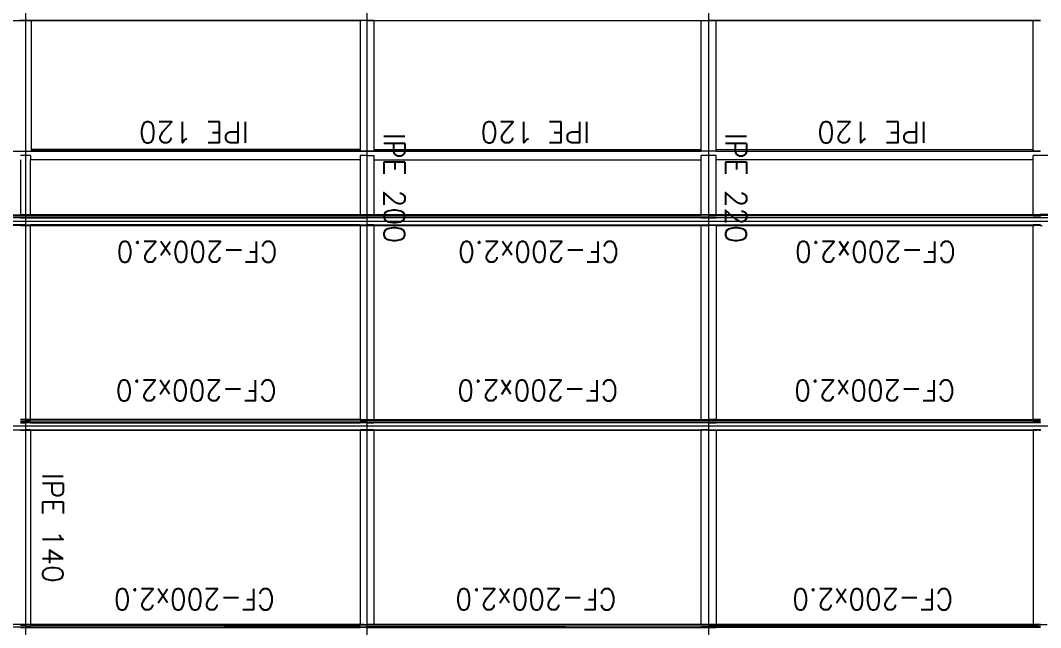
# Model space of a CAD drawing. Header units: inches. Extents: x 72863 to 72995, y 49095 to 49225.
# Drawn here: x 72873.06 to 72880.53, y 49179.07 to 49183.51 of the extents above; entities that cross this region are included whole.
import ezdxf
from ezdxf.enums import TextEntityAlignment as Align

# ---------------------------------------------------------------- set-up
doc = ezdxf.new("R2010")
doc.units = ezdxf.units.IN
for name, color, linetype, lineweight in [('BARRAS_DE_ACERO', 7, 'Continuous', 9), ('ejes', 251, 'Continuous', 9), ('REFERENCIA_DE_LAS_BARRAS', 2, 'Continuous', 9)]:
    doc.layers.add(name, color=color, linetype=linetype, lineweight=lineweight)
doc.styles.add('CYPETXT', font='romans__.ttf', dxfattribs={"height": 0.2})

msp = doc.modelspace()

# ---------------------------------------------------------------- linework, layer by layer
at = {"layer": 'BARRAS_DE_ACERO'}
for p, q in [((72870.6453, 49183.5106), (72873.0971, 49183.5106)), ((72873.1453, 49183.5105), (72873.0543, 49183.5105)), ((72873.0971, 49183.5106), (72873.1453, 49183.5106)), ((72875.5498, 49183.5106), (72873.1453, 49183.5106)), ((72873.1453, 49183.5106), (72873.1453, 49183.5106)), ((72873.1453, 49182.5657), (72873.1453, 49183.5105)), ((72873.1453, 49183.5105), (72875.5498, 49183.5105)), ((72875.5498, 49183.5106), (72875.5579, 49183.5106)), ((72875.5498, 49183.5105), (72875.5498, 49182.5657)), ((72875.597, 49183.5105), (72875.5498, 49183.5105)), ((72875.597, 49183.5106), (72875.5579, 49183.5106)), ((72875.597, 49183.5106), (72878.1027, 49183.5106)), ((72875.6498, 49183.5105), (72875.597, 49183.5105)), ((72875.6498, 49183.5105), (72875.6498, 49182.5657)), ((72878.1027, 49183.5106), (72880.4809, 49183.5106)), ((72878.1548, 49182.5657), (72878.1548, 49183.5105)), ((72880.5267, 49183.5106), (72880.4809, 49183.5106)), ((72880.5267, 49183.5106), (72880.5268, 49183.5106)), ((72870.5971, 49182.5536), (72875.5498, 49182.5536)), ((72873.1453, 49182.5651), (72873.1453, 49182.5657)), ((72875.5498, 49182.5657), (72873.1453, 49182.5657)), ((72873.1453, 49182.5543), (72873.1453, 49182.5651)), ((72873.1453, 49182.554), (72873.1453, 49182.5543)), ((72875.5498, 49182.5543), (72873.1453, 49182.5543)), ((72875.5498, 49182.5651), (72875.5498, 49182.5543)), ((72875.5498, 49182.554), (72875.5498, 49182.5543)), ((72875.5498, 49182.554), (72875.6498, 49182.554)), ((72875.6498, 49182.5536), (72875.5498, 49182.5536)), ((72875.6498, 49182.5657), (72875.6498, 49182.5651)), ((72875.6498, 49182.5651), (72875.6498, 49182.5543)), ((72875.6498, 49182.5543), (72875.6498, 49182.554)), ((72878.1231, 49182.5536), (72875.6498, 49182.5536)), ((72878.0448, 49182.554), (72878.0448, 49182.5543)), ((72878.1548, 49182.554), (72878.0448, 49182.554)), ((72878.1255, 49182.5536), (72878.1231, 49182.5536)), ((72878.1255, 49182.5536), (72878.1267, 49182.5536)), ((72878.128, 49182.5536), (72878.1267, 49182.5536)), ((72878.128, 49182.5536), (72878.1294, 49182.5536)), ((72878.1548, 49182.5536), (72878.1294, 49182.5536)), ((72878.1548, 49182.5543), (72878.1548, 49182.5651)), ((72878.1548, 49182.5543), (72878.1548, 49182.554)), ((72878.1548, 49182.5536), (72880.4748, 49182.5536)), ((72880.4754, 49182.5536), (72880.4748, 49182.5536)), ((72880.4754, 49182.5536), (72880.5268, 49182.5536)), ((72873.1363, 49182.5218), (72873.0633, 49182.5218)), ((72873.1363, 49182.5218), (72873.1363, 49182.49)), ((72875.5498, 49182.49), (72873.1363, 49182.49)), ((72875.5498, 49182.5218), (72875.5498, 49182.49)), ((72875.597, 49182.5218), (72875.5498, 49182.5218)), ((72875.597, 49182.5218), (72875.6498, 49182.5218)), ((72875.6498, 49182.49), (72878.0448, 49182.49)), ((72878.0448, 49182.49), (72878.0448, 49182.5218)), ((72878.1548, 49182.5218), (72878.0448, 49182.5218)), ((72878.1548, 49182.49), (72878.1548, 49182.5218)), ((72880.4748, 49182.49), (72878.1548, 49182.49)), ((72880.4748, 49182.49), (72880.4748, 49182.5218)), ((72880.5848, 49182.5218), (72880.4748, 49182.5218)), ((72870.6408, 49182.0878), (72873.0633, 49182.0878)), ((72870.6408, 49182.0851), (72873.0974, 49182.0851)), ((72870.6408, 49182.0696), (72873.0998, 49182.0696)), ((72873.0998, 49182.067), (72870.6408, 49182.067)), ((72873.1363, 49182.0702), (72870.6646, 49182.0702)), ((72870.8603, 49182.0717), (72873.1363, 49182.0717)), ((72873.0633, 49182.0878), (72875.597, 49182.0878)), ((72873.1021, 49182.0858), (72873.0633, 49182.0858)), ((72873.0633, 49182.0652), (72873.1021, 49182.0652)), ((72873.1021, 49182.0851), (72873.0974, 49182.0851)), ((72873.1363, 49182.0696), (72873.0998, 49182.0696)), ((72873.0998, 49182.0685), (72873.1363, 49182.0685)), ((72873.1021, 49182.067), (72873.0998, 49182.067)), ((72873.1168, 49182.0858), (72873.1021, 49182.0858)), ((72873.1021, 49182.0851), (72875.6498, 49182.0851)), ((72873.1021, 49182.067), (72873.1363, 49182.067)), ((72873.1021, 49182.0652), (72873.1363, 49182.0652)), ((72875.597, 49182.0858), (72873.1168, 49182.0858)), ((72873.1363, 49182.0893), (72875.5498, 49182.0893)), ((72875.5498, 49182.0702), (72873.1363, 49182.0702)), ((72875.6498, 49182.0696), (72873.1363, 49182.0696)), ((72875.5998, 49182.0685), (72873.1363, 49182.0685)), ((72875.5998, 49182.067), (72873.1363, 49182.067)), ((72873.1363, 49182.0652), (72875.5998, 49182.0652)), ((72878.0448, 49182.0702), (72875.5498, 49182.0702)), ((72875.597, 49182.0893), (72875.6498, 49182.0893)), ((72875.6017, 49182.0878), (72875.597, 49182.0878)), ((72875.5998, 49182.0685), (72875.6498, 49182.0685)), ((72875.5998, 49182.067), (72875.6498, 49182.067)), ((72875.6498, 49182.0652), (72875.5998, 49182.0652)), ((72875.6026, 49182.0878), (72875.6017, 49182.0878)), ((72875.6026, 49182.0878), (72875.6034, 49182.0878)), ((72875.6034, 49182.0878), (72878.0448, 49182.0878)), ((72875.6498, 49182.0851), (72878.0448, 49182.0851)), ((72875.6498, 49182.0696), (72878.0448, 49182.0696)), ((72875.6498, 49182.0685), (72878.0448, 49182.0685)), ((72878.0448, 49182.067), (72875.6498, 49182.067)), ((72878.0448, 49182.0652), (72875.6498, 49182.0652)), ((72878.0448, 49182.0893), (72878.0968, 49182.0893)), ((72878.0456, 49182.0858), (72878.0448, 49182.0858)), ((72878.0448, 49182.0851), (72878.0455, 49182.0851)), ((72878.0968, 49182.0717), (72878.0448, 49182.0717)), ((72878.0968, 49182.0702), (72878.0448, 49182.0702)), ((72878.0968, 49182.0696), (72878.0448, 49182.0696)), ((72878.0448, 49182.0685), (72878.0968, 49182.0685)), ((72878.0968, 49182.067), (72878.0448, 49182.067)), ((72878.0448, 49182.0652), (72878.0968, 49182.0652)), ((72878.0455, 49182.0851), (72878.0456, 49182.0851)), ((72878.0968, 49182.0858), (72878.0456, 49182.0858)), ((72878.0968, 49182.0851), (72878.0456, 49182.0851)), ((72878.1007, 49182.0858), (72878.0968, 49182.0858)), ((72878.0968, 49182.0717), (72880.5327, 49182.0717)), ((72878.1548, 49182.0702), (72878.0968, 49182.0702)), ((72878.1027, 49182.0696), (72878.0968, 49182.0696)), ((72878.0968, 49182.0685), (72878.0998, 49182.0685)), ((72878.0968, 49182.067), (72878.1548, 49182.067)), ((72878.0968, 49182.0652), (72878.1548, 49182.0652)), ((72878.1077, 49182.0685), (72878.0998, 49182.0685)), ((72878.1007, 49182.0858), (72880.5848, 49182.0858)), ((72878.1027, 49182.0696), (72880.4748, 49182.0696)), ((72878.1033, 49182.0878), (72878.1548, 49182.0878)), ((72878.1077, 49182.0685), (72880.4748, 49182.0685)), ((72878.1548, 49182.0878), (72880.4748, 49182.0878)), ((72878.1548, 49182.0702), (72880.4748, 49182.0702)), ((72878.1548, 49182.067), (72880.4748, 49182.067)), ((72880.4748, 49182.0893), (72880.5268, 49182.0893)), ((72880.5268, 49182.0878), (72880.4748, 49182.0878)), ((72880.5268, 49182.0702), (72880.4748, 49182.0702)), ((72880.5268, 49182.0696), (72880.4748, 49182.0696)), ((72880.5268, 49182.067), (72880.4748, 49182.067)), ((72880.5848, 49182.0893), (72880.5268, 49182.0893)), ((72880.5313, 49182.0702), (72880.5268, 49182.0702)), ((72880.5268, 49182.0696), (72880.5313, 49182.0696)), ((72880.5268, 49182.067), (72884.7123, 49182.067)), ((72880.5268, 49182.0652), (72880.5298, 49182.0652)), ((72873.0974, 49182.0145), (72870.6408, 49182.0145)), ((72870.6408, 49182.0128), (72873.1363, 49182.0128)), ((72873.0633, 49182.0106), (72873.1021, 49182.0106)), ((72873.1021, 49182.0105), (72873.0633, 49182.0105)), ((72873.0974, 49182.0145), (72873.1021, 49182.0145)), ((72873.1021, 49182.0145), (72873.1363, 49182.0145)), ((72873.1021, 49182.0106), (72873.1363, 49182.0106)), ((72873.1363, 49182.0105), (72873.1021, 49182.0105)), ((72875.5498, 49182.0145), (72873.1363, 49182.0145)), ((72873.1363, 49182.0128), (72875.5498, 49182.0128)), ((72873.1363, 49182.0114), (72875.6498, 49182.0114)), ((72873.1363, 49182.0106), (72875.597, 49182.0106)), ((72873.1363, 49182.0105), (72875.5498, 49182.0105)), ((72873.1363, 49180.5893), (72873.1363, 49182.0105)), ((72875.5498, 49182.0128), (72875.6498, 49182.0128)), ((72875.597, 49182.0105), (72875.5498, 49182.0105)), ((72875.597, 49182.0106), (72875.6498, 49182.0106)), ((72875.6498, 49182.0105), (72875.597, 49182.0105)), ((72875.6498, 49182.0145), (72875.6026, 49182.0145)), ((72875.6498, 49182.0145), (72878.0448, 49182.0145)), ((72875.6498, 49182.0128), (72878.0448, 49182.0128)), ((72878.0968, 49182.0114), (72875.6498, 49182.0114)), ((72878.0539, 49182.0106), (72875.6498, 49182.0106)), ((72875.6498, 49182.0105), (72875.6498, 49180.5893)), ((72875.6498, 49182.0105), (72878.0448, 49182.0105)), ((72878.0448, 49182.0145), (72880.4748, 49182.0145)), ((72878.0448, 49182.0128), (72878.0968, 49182.0128)), ((72878.0539, 49182.0105), (72878.0448, 49182.0105)), ((72878.1548, 49182.0106), (72878.0539, 49182.0106)), ((72878.0539, 49182.0105), (72878.0968, 49182.0105)), ((72878.0968, 49182.0128), (72880.4748, 49182.0128)), ((72880.4748, 49182.0114), (72878.0968, 49182.0114)), ((72878.1548, 49182.0105), (72878.0968, 49182.0105)), ((72878.1548, 49182.0105), (72878.1548, 49180.5893)), ((72880.4748, 49182.0105), (72878.1548, 49182.0105)), ((72880.5268, 49182.0145), (72880.4748, 49182.0145)), ((72880.4748, 49182.0128), (72880.5268, 49182.0128)), ((72880.4748, 49182.0114), (72880.5268, 49182.0114)), ((72880.5268, 49182.0105), (72880.4748, 49182.0105)), ((72880.5268, 49182.0106), (72880.4837, 49182.0106)), ((72880.5268, 49182.0145), (72880.5327, 49182.0145)), ((72880.5268, 49182.0128), (72880.5327, 49182.0128)), ((72880.5327, 49182.0114), (72880.5268, 49182.0114)), ((72880.5268, 49182.0105), (72880.5327, 49182.0105)), ((72873.0974, 49180.5893), (72873.0633, 49180.5893)), ((72873.0974, 49180.5878), (72873.0633, 49180.5878)), ((72873.0633, 49180.5858), (72873.0633, 49180.5858)), ((72873.0974, 49180.5858), (72873.0633, 49180.5858)), ((72873.0974, 49180.5851), (72873.0633, 49180.5851)), ((72873.0974, 49180.5717), (72873.0633, 49180.5717)), ((72873.0633, 49180.5702), (72873.0974, 49180.5702)), ((72873.0633, 49180.5696), (72873.0974, 49180.5696)), ((72873.0974, 49180.5685), (72873.0633, 49180.5685)), ((72873.0633, 49180.567), (72873.0974, 49180.567)), ((72873.0633, 49180.5652), (72873.0974, 49180.5652)), ((72873.1363, 49180.5893), (72873.0974, 49180.5893)), ((72873.0974, 49180.5878), (72875.5498, 49180.5878)), ((72873.1021, 49180.5858), (72873.0974, 49180.5858)), ((72873.0974, 49180.5851), (72873.112, 49180.5851)), ((72873.1363, 49180.5717), (72873.0974, 49180.5717)), ((72875.5498, 49180.5702), (72873.0974, 49180.5702)), ((72873.0974, 49180.5696), (72873.0979, 49180.5696)), ((72875.5498, 49180.5685), (72873.0974, 49180.5685)), ((72873.0998, 49180.567), (72873.0974, 49180.567)), ((72873.1363, 49180.5652), (72873.0974, 49180.5652)), ((72873.0979, 49180.5696), (72875.5498, 49180.5696)), ((72873.0998, 49180.567), (72873.1021, 49180.567)), ((72873.1021, 49180.5858), (72873.1108, 49180.5858)), ((72873.1021, 49180.567), (72873.1044, 49180.567)), ((72873.1363, 49180.567), (72873.1044, 49180.567)), ((72873.1108, 49180.5858), (72873.1363, 49180.5858)), ((72875.5498, 49180.5851), (72873.112, 49180.5851)), ((72875.5498, 49180.5893), (72873.1363, 49180.5893)), ((72875.5498, 49180.5858), (72873.1363, 49180.5858)), ((72873.1363, 49180.5717), (72875.5498, 49180.5717)), ((72873.1363, 49180.567), (72875.5498, 49180.567)), ((72873.1363, 49180.5652), (72875.5498, 49180.5652)), ((72875.5706, 49180.5878), (72875.5498, 49180.5878)), ((72875.5569, 49180.5858), (72875.5498, 49180.5858)), ((72875.5498, 49180.5851), (72875.597, 49180.5851)), ((72875.597, 49180.5717), (72875.5498, 49180.5717)), ((72875.597, 49180.5702), (72875.5498, 49180.5702)), ((72875.597, 49180.5696), (72875.5498, 49180.5696)), ((72875.5498, 49180.5685), (72875.597, 49180.5685)), ((72875.5498, 49180.567), (72875.597, 49180.567)), ((72875.597, 49180.5652), (72875.5498, 49180.5652)), ((72875.5569, 49180.5858), (72875.597, 49180.5858)), ((72875.597, 49180.5878), (72875.5706, 49180.5878)), ((72875.6026, 49180.5893), (72875.597, 49180.5893)), ((72875.597, 49180.5878), (72875.6012, 49180.5878)), ((72875.597, 49180.5858), (72875.6219, 49180.5858)), ((72875.6209, 49180.5851), (72875.597, 49180.5851)), ((72875.597, 49180.5717), (72875.6498, 49180.5717)), ((72875.6498, 49180.5702), (72875.597, 49180.5702)), ((72875.597, 49180.5696), (72875.5981, 49180.5696)), ((72875.5981, 49180.5685), (72875.597, 49180.5685)), ((72875.6028, 49180.567), (72875.597, 49180.567)), ((72875.597, 49180.5652), (72875.6498, 49180.5652)), ((72878.1548, 49180.5696), (72875.5981, 49180.5696)), ((72875.6498, 49180.5685), (72875.5981, 49180.5685)), ((72875.6012, 49180.5878), (72875.6026, 49180.5878)), ((72875.6026, 49180.5893), (72875.6498, 49180.5893)), ((72875.6252, 49180.5878), (72875.6026, 49180.5878)), ((72878.0998, 49180.567), (72875.6028, 49180.567)), ((72875.6209, 49180.5851), (72875.6498, 49180.5851)), ((72875.6219, 49180.5858), (72875.6498, 49180.5858)), ((72875.6252, 49180.5878), (72878.0968, 49180.5878)), ((72875.6498, 49180.5858), (72878.1548, 49180.5858)), ((72875.6498, 49180.5851), (72878.1253, 49180.5851)), ((72875.6498, 49180.5717), (72880.4748, 49180.5717)), ((72875.6498, 49180.5702), (72878.1548, 49180.5702)), ((72878.1027, 49180.5652), (72875.6498, 49180.5652)), ((72878.0448, 49180.5893), (72878.0968, 49180.5893)), ((72878.1548, 49180.5893), (72878.0968, 49180.5893)), ((72878.0968, 49180.5878), (72878.0981, 49180.5878)), ((72880.5298, 49180.5878), (72878.0981, 49180.5878)), ((72878.1303, 49180.567), (72878.0998, 49180.567)), ((72878.1027, 49180.5652), (72878.1548, 49180.5652)), ((72878.1548, 49180.5851), (72878.1253, 49180.5851)), ((72878.1303, 49180.567), (72878.1548, 49180.567)), ((72880.4748, 49180.5858), (72878.1548, 49180.5858)), ((72878.1548, 49180.5851), (72880.4748, 49180.5851)), ((72878.1548, 49180.5702), (72880.4748, 49180.5702)), ((72878.1548, 49180.5696), (72880.4748, 49180.5696)), ((72878.1548, 49180.5685), (72880.4748, 49180.5685)), ((72878.1548, 49180.567), (72880.4748, 49180.567)), ((72880.5298, 49180.5652), (72878.1548, 49180.5652)), ((72880.5268, 49180.5893), (72880.4748, 49180.5893)), ((72880.4748, 49180.5858), (72880.5298, 49180.5858)), ((72880.4773, 49180.5851), (72880.4748, 49180.5851)), ((72880.5268, 49180.5717), (72880.4748, 49180.5717)), ((72880.5225, 49180.5702), (72880.4748, 49180.5702)), ((72880.5201, 49180.5696), (72880.4748, 49180.5696)), ((72880.4748, 49180.567), (72880.5268, 49180.567)), ((72880.5268, 49180.5851), (72880.4773, 49180.5851)), ((72880.5201, 49180.5696), (72880.5268, 49180.5696)), ((72880.5225, 49180.5702), (72880.5268, 49180.5702)), ((72880.5266, 49180.5685), (72880.5268, 49180.5685)), ((72880.5298, 49180.5893), (72880.5268, 49180.5893)), ((72880.5298, 49180.5717), (72880.5268, 49180.5717)), ((72880.5298, 49180.5702), (72880.5268, 49180.5702)), ((72880.5268, 49180.5696), (72880.5298, 49180.5696)), ((72880.5273, 49180.567), (72880.5268, 49180.567)), ((72873.0633, 49180.5145), (72873.0974, 49180.5145)), ((72873.0633, 49180.5114), (72873.0974, 49180.5114)), ((72873.0633, 49180.5106), (72873.0974, 49180.5106)), ((72873.0974, 49180.5105), (72873.0633, 49180.5105)), ((72873.1363, 49180.5145), (72873.0974, 49180.5145)), ((72873.1363, 49180.5128), (72873.0974, 49180.5128)), ((72873.1363, 49180.5114), (72873.0974, 49180.5114)), ((72873.108, 49180.5106), (72873.0974, 49180.5106)), ((72873.0974, 49180.5105), (72873.1363, 49180.5105)), ((72873.108, 49180.5106), (72875.6108, 49180.5106)), ((72873.1363, 49180.5145), (72875.5498, 49180.5145)), ((72873.1363, 49180.5128), (72875.5498, 49180.5128)), ((72873.1363, 49180.5114), (72875.6144, 49180.5114)), ((72873.1363, 49180.5105), (72873.1363, 49179.0893)), ((72875.5498, 49180.5105), (72873.1363, 49180.5105)), ((72875.5498, 49180.5145), (72875.597, 49180.5145)), ((72875.6498, 49180.5128), (72875.5498, 49180.5128)), ((72875.5498, 49180.5105), (72875.597, 49180.5105)), ((72875.597, 49180.5145), (72875.6498, 49180.5145)), ((72875.6498, 49180.5105), (72875.597, 49180.5105)), ((72875.6108, 49180.5106), (72875.6498, 49180.5106)), ((72875.6498, 49180.5114), (72875.6144, 49180.5114)), ((72875.6498, 49180.5145), (72878.0448, 49180.5145)), ((72875.6498, 49180.5128), (72878.0448, 49180.5128)), ((72875.6498, 49180.5114), (72878.0448, 49180.5114)), ((72875.6498, 49180.5106), (72878.0448, 49180.5106)), ((72875.6498, 49180.5105), (72875.6498, 49179.0893)), ((72878.0448, 49180.5105), (72875.6498, 49180.5105)), ((72878.0968, 49180.5145), (72878.0448, 49180.5145)), ((72878.0448, 49180.5128), (72878.0968, 49180.5128)), ((72878.0968, 49180.5114), (72878.0448, 49180.5114)), ((72878.0448, 49180.5106), (72878.0537, 49180.5106)), ((72878.0968, 49180.5105), (72878.0448, 49180.5105)), ((72878.0968, 49180.5106), (72878.0537, 49180.5106)), ((72878.0968, 49180.5145), (72880.4748, 49180.5145)), ((72878.0968, 49180.5128), (72880.4748, 49180.5128)), ((72878.0968, 49180.5114), (72880.4748, 49180.5114)), ((72880.5201, 49180.5106), (72878.0968, 49180.5106)), ((72878.1548, 49180.5105), (72878.1548, 49179.0893)), ((72880.4748, 49180.5114), (72880.503, 49180.5114)), ((72880.5202, 49180.5114), (72880.503, 49180.5114)), ((72880.5268, 49180.5128), (72880.5119, 49180.5128)), ((72880.5298, 49180.5106), (72880.5201, 49180.5106)), ((72880.5202, 49180.5114), (72880.5226, 49180.5114)), ((72880.5226, 49180.5114), (72880.5268, 49180.5114)), ((72880.5298, 49180.5114), (72880.5268, 49180.5114)), ((72880.5268, 49180.5105), (72880.5298, 49180.5105)), ((72873.0974, 49179.0878), (72870.6408, 49179.0878)), ((72873.1363, 49179.0893), (72873.0633, 49179.0893)), ((72873.09, 49179.0858), (72873.0633, 49179.0858)), ((72873.0633, 49179.0851), (72873.0974, 49179.0851)), ((72873.0633, 49179.0702), (72873.0974, 49179.0702)), ((72873.0633, 49179.0696), (72873.0974, 49179.0696)), ((72873.0633, 49179.0685), (72873.0974, 49179.0685)), ((72873.0633, 49179.067), (72873.0974, 49179.067)), ((72873.09, 49179.0858), (72873.0974, 49179.0858)), ((72873.1363, 49179.0878), (72873.0974, 49179.0878)), ((72873.1096, 49179.0858), (72873.0974, 49179.0858)), ((72873.1363, 49179.0851), (72873.0974, 49179.0851)), ((72873.0974, 49179.0717), (72873.1021, 49179.0717)), ((72873.0974, 49179.0702), (72873.0998, 49179.0702)), ((72873.1021, 49179.0696), (72873.0974, 49179.0696)), ((72875.5498, 49179.0685), (72873.0974, 49179.0685)), ((72873.0974, 49179.067), (72875.5498, 49179.067)), ((72873.0998, 49179.0702), (72873.1021, 49179.0702)), ((72873.1363, 49179.0717), (72873.1021, 49179.0717)), ((72873.1363, 49179.0702), (72873.1021, 49179.0702)), ((72875.5498, 49179.0696), (72873.1021, 49179.0696)), ((72873.1096, 49179.0858), (72873.1363, 49179.0858)), ((72875.5498, 49179.0893), (72873.1363, 49179.0893)), ((72875.5498, 49179.0878), (72873.1363, 49179.0878)), ((72873.1363, 49179.0858), (72875.5498, 49179.0858)), ((72873.1363, 49179.0851), (72875.5498, 49179.0851)), ((72873.1363, 49179.0717), (72874.5538, 49179.0717)), ((72873.1363, 49179.0702), (72875.5498, 49179.0702)), ((72875.5498, 49179.0717), (72874.5538, 49179.0717)), ((72875.5793, 49179.0878), (72875.5498, 49179.0878)), ((72875.5498, 49179.0858), (72875.597, 49179.0858)), ((72875.597, 49179.0851), (72875.5498, 49179.0851)), ((72875.5498, 49179.0717), (72875.597, 49179.0717)), ((72875.597, 49179.0702), (72875.5498, 49179.0702)), ((72875.5498, 49179.0685), (72875.597, 49179.0685)), ((72875.597, 49179.067), (72875.5498, 49179.067)), ((72875.5793, 49179.0878), (72875.597, 49179.0878)), ((72875.6498, 49179.0893), (72875.597, 49179.0893)), ((72880.5298, 49179.0878), (72875.597, 49179.0878)), ((72875.6498, 49179.0858), (72875.597, 49179.0858)), ((72875.6009, 49179.0851), (72875.597, 49179.0851)), ((72877.0538, 49179.0717), (72875.597, 49179.0717)), ((72875.597, 49179.0702), (72875.6498, 49179.0702)), ((72875.597, 49179.0685), (72878.0448, 49179.0685)), ((72875.597, 49179.067), (72878.0448, 49179.067)), ((72878.0448, 49179.0851), (72875.6009, 49179.0851)), ((72878.0448, 49179.0858), (72875.6498, 49179.0858)), ((72875.6498, 49179.0702), (72878.0448, 49179.0702)), ((72878.0448, 49179.0696), (72875.6498, 49179.0696)), ((72877.0538, 49179.0717), (72878.0448, 49179.0717)), ((72878.0448, 49179.0893), (72878.0968, 49179.0893)), ((72878.0448, 49179.0858), (72880.5269, 49179.0858)), ((72878.0968, 49179.0851), (72878.0448, 49179.0851)), ((72878.0968, 49179.0702), (72878.0448, 49179.0702)), ((72878.0448, 49179.0696), (72878.0968, 49179.0696)), ((72878.0448, 49179.0685), (72878.0968, 49179.0685)), ((72878.0448, 49179.067), (72878.0968, 49179.067)), ((72878.1548, 49179.0893), (72878.0968, 49179.0893)), ((72878.0968, 49179.0851), (72880.511, 49179.0851)), ((72878.0968, 49179.0702), (72880.5268, 49179.0702)), ((72880.5298, 49179.0696), (72878.0968, 49179.0696)), ((72878.0968, 49179.0685), (72878.1548, 49179.0685)), ((72878.0968, 49179.067), (72878.1548, 49179.067)), ((72878.1548, 49179.0893), (72880.4748, 49179.0893)), ((72880.5298, 49179.0685), (72878.1548, 49179.0685)), ((72880.5298, 49179.067), (72878.1548, 49179.067)), ((72880.4748, 49179.0717), (72879.5131, 49179.0717)), ((72880.4748, 49179.0717), (72880.4785, 49179.0717)), ((72880.5298, 49179.0717), (72880.4785, 49179.0717)), ((72880.5298, 49179.0893), (72880.5268, 49179.0893)), ((72880.5298, 49179.0702), (72880.5268, 49179.0702)), ((72880.5298, 49179.0858), (72880.5269, 49179.0858))]:
    msp.add_line(p, q, dxfattribs=at)
for points in [[(72875.6498, 49183.5105), (72878.0448, 49183.5105), (72878.0968, 49183.5105)], [(72875.6498, 49182.5657), (72878.0448, 49182.5657), (72878.0448, 49183.5105)], [(72880.4748, 49183.5105), (72878.1548, 49183.5105), (72878.0968, 49183.5105)], [(72878.1548, 49182.5657), (72880.4748, 49182.5657), (72880.4748, 49183.5105)], [(72880.4748, 49183.5105), (72880.5298, 49183.5105), (72880.5298, 49183.5105)], [(72880.5298, 49183.5105), (72880.5298, 49183.5106), (72880.5284, 49183.5106), (72880.5268, 49183.5106)], [(72873.0543, 49182.5543), (72873.0543, 49182.554), (72873.1453, 49182.554)], [(72873.1453, 49182.5651), (72875.5498, 49182.5651), (72875.5498, 49182.5657)], [(72875.6498, 49182.5651), (72878.0448, 49182.5651), (72878.0448, 49182.5657)], [(72875.6498, 49182.5543), (72878.0448, 49182.5543), (72878.0448, 49182.5651)], [(72878.1548, 49182.5657), (72878.1548, 49182.5651), (72880.4748, 49182.5651), (72880.4748, 49182.5657)], [(72878.1548, 49182.5543), (72880.4748, 49182.5543), (72880.4748, 49182.5651)], [(72880.5298, 49182.554), (72880.4748, 49182.554), (72880.4748, 49182.5543)], [(72880.5298, 49182.554), (72880.5298, 49182.5536), (72880.5268, 49182.5536)], [(72873.0633, 49182.49), (72873.0633, 49182.0893), (72873.1363, 49182.0893), (72873.1363, 49182.49)], [(72875.5498, 49182.49), (72875.5498, 49182.0893), (72875.597, 49182.0893)], [(72875.6498, 49182.5218), (72875.6498, 49182.49), (72875.6498, 49182.0893)], [(72875.6498, 49182.0893), (72878.0448, 49182.0893), (72878.0448, 49182.49)], [(72878.0968, 49182.0893), (72878.1548, 49182.0893), (72878.1548, 49182.49)], [(72878.1548, 49182.0893), (72880.4748, 49182.0893), (72880.4748, 49182.49)], [(72868.1408, 49182.0685), (72870.6408, 49182.0685), (72873.0998, 49182.0685)], [(72873.1363, 49182.0717), (72875.5498, 49182.0717), (72878.0448, 49182.0717)], [(72875.597, 49182.0858), (72875.6026, 49182.0858), (72878.0448, 49182.0858)], [(72878.0448, 49182.0878), (72878.1027, 49182.0878), (72878.1033, 49182.0878)], [(72878.0968, 49182.0851), (72878.1548, 49182.0851), (72880.5327, 49182.0851)], [(72880.5268, 49182.0652), (72880.4748, 49182.0652), (72878.1548, 49182.0652)], [(72880.4748, 49182.0685), (72880.5268, 49182.0685), (72880.5327, 49182.0685)], [(72880.5268, 49182.0878), (72880.5848, 49182.0878), (72884.7123, 49182.0878)], [(72870.6209, 49182.0114), (72870.6408, 49182.0114), (72873.1363, 49182.0114)], [(72875.5498, 49182.0145), (72875.597, 49182.0145), (72875.6026, 49182.0145)], [(72875.5498, 49182.0105), (72875.5498, 49180.5893), (72875.597, 49180.5893)], [(72875.6498, 49180.5893), (72878.0448, 49180.5893), (72878.0448, 49182.0105)], [(72878.1548, 49182.0106), (72880.4748, 49182.0106), (72880.4837, 49182.0106)], [(72878.1548, 49180.5893), (72880.4748, 49180.5893), (72880.4748, 49182.0105)], [(72880.5268, 49182.0106), (72880.5327, 49182.0106), (72880.5417, 49182.0106)], [(72878.1548, 49180.5685), (72878.0998, 49180.5685), (72875.6498, 49180.5685)], [(72880.5266, 49180.5685), (72880.5201, 49180.5685), (72880.4748, 49180.5685)], [(72880.5268, 49180.5851), (72880.5298, 49180.5851), (72880.5298, 49180.5853)], [(72880.5268, 49180.5685), (72880.5298, 49180.5685), (72880.5298, 49180.5696)], [(72880.5273, 49180.567), (72880.5298, 49180.567), (72880.5298, 49180.5684)], [(72870.6408, 49180.5128), (72873.0633, 49180.5128), (72873.0974, 49180.5128)], [(72875.5498, 49180.5105), (72875.5498, 49179.0893), (72875.597, 49179.0893)], [(72875.6498, 49179.0893), (72878.0448, 49179.0893), (72878.0448, 49180.5105)], [(72880.4748, 49180.5105), (72878.1548, 49180.5105), (72878.0968, 49180.5105)], [(72880.5298, 49180.515), (72880.5298, 49180.5145), (72880.4748, 49180.5145)], [(72880.5119, 49180.5128), (72880.5107, 49180.5128), (72880.4748, 49180.5128)], [(72880.5268, 49180.5105), (72880.4748, 49180.5105), (72880.4748, 49179.0893), (72880.5268, 49179.0893)], [(72880.5268, 49180.5128), (72880.5298, 49180.5128), (72880.5298, 49180.5131), (72880.5327, 49180.5131)], [(72872.0538, 49179.0717), (72873.0633, 49179.0717), (72873.0974, 49179.0717)], [(72875.6498, 49179.0696), (72875.597, 49179.0696), (72875.5498, 49179.0696)], [(72879.5131, 49179.0717), (72878.0968, 49179.0717), (72878.0448, 49179.0717)], [(72880.5777, 49179.0853), (72880.5298, 49179.0853), (72880.5298, 49179.0851), (72880.511, 49179.0851)]]:
    msp.add_lwpolyline(points, dxfattribs=at)
at = {"layer": 'ejes'}
for p, q in [((72873.0998, 49187.8777), (72873.0998, 49166.7567)), ((72875.5998, 49187.8777), (72875.5998, 49166.7567)), ((72878.0998, 49187.8777), (72878.0998, 49166.7567)), ((72902.7554, 49182.0399), (72865.1919, 49182.0399)), ((72902.7554, 49180.5399), (72865.1919, 49180.5399))]:
    msp.add_line(p, q, dxfattribs=at)

# ---------------------------------------------------------------- texts
at = {"layer": 'REFERENCIA_DE_LAS_BARRAS', "style": 'CYPETXT'}
for s, rotation, width, p, p2 in [('IPE 120', 180, 0.843848, (72874.7356, 49182.7678), (72873.9301, 49182.7678)), ('IPE 120', 180, 0.843848, (72877.2356, 49182.7678), (72876.4301, 49182.7678)), ('IPE 120', 180, 0.843848, (72879.7006, 49182.7678), (72878.8951, 49182.7678)), ('IPE 200', 270, 0.843848, (72875.7239, 49182.6869), (72875.7239, 49181.8814)), ('IPE 220', 270, 0.843848, (72878.2239, 49182.6869), (72878.2239, 49181.8814)), ('CF-200x2.0', 180, 0.812558, (72874.9438, 49181.8936), (72873.767, 49181.8936)), ('CF-200x2.0', 180, 0.812558, (72877.4438, 49181.8936), (72876.267, 49181.8936)), ('CF-200x2.0', 180, 0.812558, (72879.9088, 49181.8936), (72878.732, 49181.8936)), ('CF-200x2.0', 180, 0.812558, (72874.9382, 49180.8783), (72873.7614, 49180.8783)), ('CF-200x2.0', 180, 0.812558, (72877.4382, 49180.8783), (72876.2614, 49180.8783)), ('CF-200x2.0', 180, 0.812558, (72879.9032, 49180.8783), (72878.7264, 49180.8783)), ('IPE 140', 270, 0.843848, (72873.2239, 49180.1993), (72873.2239, 49179.3938)), ('CF-200x2.0', 180, 0.812558, (72874.9237, 49179.3498), (72873.747, 49179.3498)), ('CF-200x2.0', 180, 0.812558, (72877.4237, 49179.3498), (72876.247, 49179.3498)), ('CF-200x2.0', 180, 0.812558, (72879.8887, 49179.3498), (72878.712, 49179.3498))]:
    msp.add_text(s, height=0.15333, rotation=rotation, dxfattribs=dict(at, width=width)).set_placement(p, p2, align=Align.FIT)

doc.saveas('drawing.dxf')
